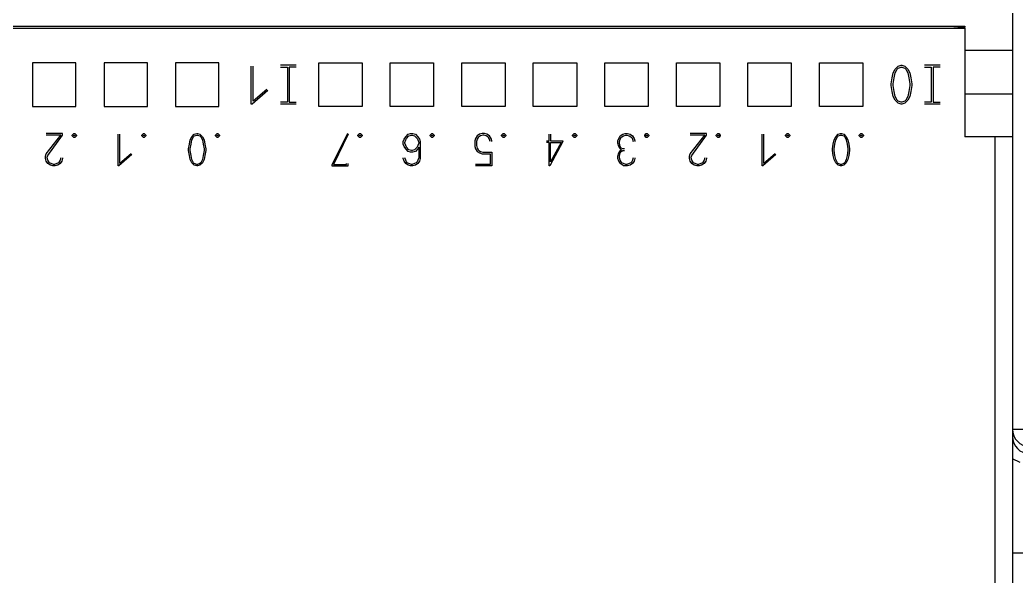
# Model space of a CAD drawing. Header units: inches. Extents: x 9 to 429, y 10 to 307.
# Drawn here: x 191.52 to 229.75, y 158.35 to 179.7 of the extents above; entities that cross this region are included whole.
import ezdxf

# ---------------------------------------------------------------- set-up
doc = ezdxf.new("R2010")
doc.units = ezdxf.units.IN
doc.header["$MEASUREMENT"] = 0
doc.layers.add('0007LEVEL_0', color=7, linetype='Continuous')
doc.layers.add('8_ALL_NOTES_BALLOONS_SYMBOLS_GT', color=7, linetype='Continuous')

msp = doc.modelspace()

# ---------------------------------------------------------------- linework, layer by layer
at = {"color": 7, "linetype": 'Continuous'}
for p, q in [((229.615, 193.605), (229.615, 128.369)), ((100.308, 179.452), (227.784, 179.452)), ((100.308, 179.376), (227.784, 179.376)), ((227.784, 179.452), (227.784, 179.402)), ((227.784, 179.376), (227.784, 175.216)), ((227.784, 178.534), (229.615, 178.534)), ((192.004, 178.045), (192.004, 176.381)), ((193.669, 178.045), (192.004, 178.045)), ((193.669, 176.381), (193.669, 178.045)), ((194.75, 178.045), (194.75, 176.381)), ((196.415, 178.045), (194.75, 178.045)), ((196.415, 176.381), (196.415, 178.045)), ((197.496, 178.045), (197.496, 176.381)), ((199.16, 178.045), (197.496, 178.045)), ((199.16, 176.381), (199.16, 178.045)), ((202.988, 176.381), (202.988, 178.045)), ((202.988, 178.045), (204.652, 178.045)), ((204.652, 178.045), (204.652, 176.381)), ((205.734, 176.381), (205.734, 178.045)), ((205.734, 178.045), (207.398, 178.045)), ((207.398, 178.045), (207.398, 176.381)), ((208.48, 176.381), (208.48, 178.045)), ((208.48, 178.045), (210.144, 178.045)), ((210.144, 178.045), (210.144, 176.381)), ((211.226, 176.381), (211.226, 178.045)), ((211.226, 178.045), (212.89, 178.045)), ((212.89, 178.045), (212.89, 176.381)), ((213.972, 176.381), (213.972, 178.045)), ((213.972, 178.045), (215.636, 178.045)), ((215.636, 178.045), (215.636, 176.381)), ((216.718, 176.381), (216.718, 178.045)), ((216.718, 178.045), (218.382, 178.045)), ((218.382, 178.045), (218.382, 176.381)), ((219.463, 176.381), (219.463, 178.045)), ((219.463, 178.045), (221.128, 178.045)), ((221.128, 178.045), (221.128, 176.381)), ((222.209, 176.381), (222.209, 178.045)), ((222.209, 178.045), (223.874, 178.045)), ((223.874, 178.045), (223.874, 176.381)), ((227.784, 176.857), (229.615, 176.857)), ((192.004, 176.381), (193.669, 176.381)), ((194.75, 176.381), (196.415, 176.381)), ((197.496, 176.381), (199.16, 176.381)), ((204.652, 176.381), (202.988, 176.381)), ((207.398, 176.381), (205.734, 176.381)), ((210.144, 176.381), (208.48, 176.381)), ((212.89, 176.381), (211.226, 176.381)), ((215.636, 176.381), (213.972, 176.381)), ((218.382, 176.381), (216.718, 176.381)), ((221.128, 176.381), (219.463, 176.381)), ((223.874, 176.381), (222.209, 176.381)), ((229.615, 175.216), (227.784, 175.216)), ((229.615, 159.24), (230.239, 159.24))]:
    msp.add_line(p, q, dxfattribs=at)
msp.add_arc((230.281, 163.713), 0.666, 180, 269, dxfattribs=at)
msp.add_spline([(227.378, 179.394), (227.45, 179.4), (227.583, 179.402), (227.784, 179.403)], degree=3, dxfattribs=at)
at = {"layer": '0007LEVEL_0', "color": 7, "linetype": 'Continuous'}
for p, q in [((200.4, 176.464), (200.4, 177.924)), ((200.475, 176.576), (200.475, 177.924)), ((202.123, 177.962), (201.524, 177.962)), ((201.524, 177.887), (201.786, 177.887)), ((201.786, 177.887), (201.786, 176.539)), ((201.861, 177.887), (201.861, 176.539)), ((202.123, 177.887), (201.861, 177.887)), ((225.038, 177.662), (225.113, 177.812)), ((225.113, 177.812), (225.226, 177.924)), ((225.113, 177.662), (225.188, 177.812)), ((225.188, 177.812), (225.226, 177.849)), ((225.226, 177.924), (225.338, 177.962)), ((225.226, 177.849), (225.338, 177.887)), ((225.338, 177.962), (225.375, 177.962)), ((225.338, 177.887), (225.375, 177.887)), ((225.375, 177.962), (225.488, 177.924)), ((225.375, 177.887), (225.488, 177.849)), ((225.488, 177.924), (225.6, 177.812)), ((225.488, 177.849), (225.525, 177.812)), ((225.525, 177.812), (225.6, 177.662)), ((225.6, 177.812), (225.675, 177.662)), ((226.836, 177.962), (226.237, 177.962)), ((226.237, 177.887), (226.499, 177.887)), ((226.499, 177.887), (226.499, 176.539)), ((226.574, 177.887), (226.574, 176.539)), ((226.836, 177.887), (226.574, 177.887)), ((224.964, 177.25), (225.001, 177.475)), ((225.001, 177.475), (225.038, 177.662)), ((225.038, 177.25), (225.076, 177.475)), ((225.076, 177.475), (225.113, 177.662)), ((225.6, 177.662), (225.638, 177.475)), ((225.638, 177.475), (225.675, 177.25)), ((225.675, 177.662), (225.712, 177.475)), ((225.712, 177.475), (225.75, 177.25)), ((200.999, 177.026), (200.475, 176.576)), ((224.964, 177.175), (224.964, 177.25)), ((225.001, 176.951), (224.964, 177.175)), ((225.038, 177.175), (225.038, 177.25)), ((225.076, 176.951), (225.038, 177.175)), ((225.675, 177.175), (225.638, 176.951)), ((225.675, 177.25), (225.675, 177.175)), ((225.75, 177.175), (225.712, 176.951)), ((225.75, 177.25), (225.75, 177.175)), ((201.037, 176.988), (200.438, 176.464)), ((225.038, 176.763), (225.001, 176.951)), ((225.113, 176.614), (225.038, 176.763)), ((225.113, 176.763), (225.076, 176.951)), ((225.188, 176.614), (225.113, 176.763)), ((225.6, 176.763), (225.525, 176.614)), ((225.638, 176.951), (225.6, 176.763)), ((225.675, 176.763), (225.6, 176.614)), ((225.712, 176.951), (225.675, 176.763)), ((200.438, 176.464), (200.4, 176.464)), ((201.786, 176.539), (201.524, 176.539)), ((202.123, 176.464), (201.524, 176.464)), ((201.861, 176.539), (202.123, 176.539)), ((225.226, 176.501), (225.113, 176.614)), ((225.226, 176.576), (225.188, 176.614)), ((225.338, 176.539), (225.226, 176.576)), ((225.338, 176.464), (225.226, 176.501)), ((225.375, 176.539), (225.338, 176.539)), ((225.375, 176.464), (225.338, 176.464)), ((225.488, 176.576), (225.375, 176.539)), ((225.488, 176.501), (225.375, 176.464)), ((225.6, 176.614), (225.488, 176.501)), ((225.525, 176.614), (225.488, 176.576)), ((226.499, 176.539), (226.237, 176.539)), ((226.836, 176.464), (226.237, 176.464)), ((226.574, 176.539), (226.836, 176.539)), ((193.159, 175.341), (192.535, 175.341)), ((192.535, 174.56), (193.097, 175.278)), ((193.097, 175.278), (192.535, 175.278)), ((192.597, 174.498), (193.159, 175.278)), ((193.159, 175.278), (193.159, 175.341)), ((193.533, 175.278), (193.596, 175.341)), ((193.533, 175.247), (193.533, 175.278)), ((193.596, 175.185), (193.533, 175.247)), ((193.596, 175.341), (193.627, 175.341)), ((193.596, 175.247), (193.596, 175.278)), ((193.596, 175.278), (193.627, 175.278)), ((193.627, 175.247), (193.596, 175.247)), ((193.627, 175.185), (193.596, 175.185)), ((193.627, 175.341), (193.689, 175.278)), ((193.627, 175.278), (193.627, 175.247)), ((193.689, 175.247), (193.627, 175.185)), ((193.689, 175.278), (193.689, 175.247)), ((195.291, 174.092), (195.291, 175.309)), ((195.354, 174.186), (195.354, 175.309)), ((196.196, 175.278), (196.259, 175.341)), ((196.196, 175.247), (196.196, 175.278)), ((196.259, 175.185), (196.196, 175.247)), ((196.259, 175.341), (196.29, 175.341)), ((196.259, 175.247), (196.259, 175.278)), ((196.259, 175.278), (196.29, 175.278)), ((196.29, 175.247), (196.259, 175.247)), ((196.29, 175.185), (196.259, 175.185)), ((196.29, 175.341), (196.352, 175.278)), ((196.29, 175.278), (196.29, 175.247)), ((196.352, 175.247), (196.29, 175.185)), ((196.352, 175.278), (196.352, 175.247)), ((198.058, 175.091), (198.12, 175.216)), ((198.12, 175.216), (198.214, 175.309)), ((198.12, 175.091), (198.183, 175.216)), ((198.183, 175.216), (198.214, 175.247)), ((198.214, 175.309), (198.308, 175.341)), ((198.214, 175.247), (198.308, 175.278)), ((198.308, 175.341), (198.339, 175.341)), ((198.308, 175.278), (198.339, 175.278)), ((198.339, 175.341), (198.432, 175.309)), ((198.339, 175.278), (198.432, 175.247)), ((198.432, 175.309), (198.526, 175.216)), ((198.432, 175.247), (198.464, 175.216)), ((198.464, 175.216), (198.526, 175.091)), ((198.526, 175.216), (198.588, 175.091)), ((199.025, 175.278), (199.088, 175.341)), ((199.025, 175.247), (199.025, 175.278)), ((199.088, 175.185), (199.025, 175.247)), ((199.088, 175.341), (199.119, 175.341)), ((199.088, 175.247), (199.088, 175.278)), ((199.088, 175.278), (199.119, 175.278)), ((199.119, 175.247), (199.088, 175.247)), ((199.119, 175.185), (199.088, 175.185)), ((199.119, 175.341), (199.181, 175.278)), ((199.119, 175.278), (199.119, 175.247)), ((199.181, 175.247), (199.119, 175.185)), ((199.181, 175.278), (199.181, 175.247)), ((204.091, 175.341), (203.498, 174.124)), ((204.122, 175.309), (203.56, 174.155)), ((204.496, 175.278), (204.559, 175.341)), ((204.496, 175.247), (204.496, 175.278)), ((204.559, 175.185), (204.496, 175.247)), ((204.559, 175.341), (204.59, 175.341)), ((204.559, 175.247), (204.559, 175.278)), ((204.559, 175.278), (204.59, 175.278)), ((204.59, 175.247), (204.559, 175.247)), ((204.59, 175.185), (204.559, 175.185)), ((204.59, 175.341), (204.652, 175.278)), ((204.59, 175.278), (204.59, 175.247)), ((204.652, 175.247), (204.59, 175.185)), ((204.652, 175.278), (204.652, 175.247)), ((206.233, 175.028), (206.264, 175.122)), ((206.264, 175.122), (206.327, 175.216)), ((206.327, 175.216), (206.42, 175.309)), ((206.327, 175.091), (206.358, 175.153)), ((206.358, 175.153), (206.452, 175.247)), ((206.42, 175.309), (206.514, 175.341)), ((206.452, 175.247), (206.545, 175.278)), ((206.514, 175.341), (206.608, 175.341)), ((206.545, 175.278), (206.576, 175.278)), ((206.576, 175.278), (206.67, 175.247)), ((206.608, 175.341), (206.701, 175.309)), ((206.67, 175.247), (206.764, 175.153)), ((206.701, 175.309), (206.795, 175.216)), ((206.764, 175.153), (206.795, 175.091)), ((206.795, 175.216), (206.857, 175.122)), ((206.857, 175.122), (206.888, 175.028)), ((207.263, 175.278), (207.325, 175.341)), ((207.263, 175.247), (207.263, 175.278)), ((207.325, 175.185), (207.263, 175.247)), ((207.325, 175.341), (207.357, 175.341)), ((207.325, 175.247), (207.325, 175.278)), ((207.325, 175.278), (207.357, 175.278)), ((207.357, 175.247), (207.325, 175.247)), ((207.357, 175.185), (207.325, 175.185)), ((207.357, 175.341), (207.419, 175.278)), ((207.357, 175.278), (207.357, 175.247)), ((207.419, 175.247), (207.357, 175.185)), ((207.419, 175.278), (207.419, 175.247)), ((209.01, 175.153), (208.979, 175.06)), ((209.073, 175.247), (209.01, 175.153)), ((209.073, 175.122), (209.042, 175.028)), ((209.166, 175.309), (209.073, 175.247)), ((209.104, 175.185), (209.073, 175.122)), ((209.135, 175.216), (209.104, 175.185)), ((209.198, 175.247), (209.135, 175.216)), ((209.26, 175.341), (209.166, 175.309)), ((209.291, 175.278), (209.198, 175.247)), ((209.354, 175.341), (209.26, 175.341)), ((209.322, 175.278), (209.291, 175.278)), ((209.416, 175.247), (209.322, 175.278)), ((209.447, 175.309), (209.354, 175.341)), ((209.478, 175.216), (209.416, 175.247)), ((209.541, 175.247), (209.447, 175.309)), ((209.51, 175.185), (209.478, 175.216)), ((209.541, 175.122), (209.51, 175.185)), ((209.603, 175.153), (209.541, 175.247)), ((209.572, 175.028), (209.541, 175.122)), ((209.634, 175.06), (209.603, 175.153)), ((210.009, 175.278), (210.071, 175.341)), ((210.009, 175.247), (210.009, 175.278)), ((210.071, 175.185), (210.009, 175.247)), ((210.071, 175.341), (210.102, 175.341)), ((210.071, 175.247), (210.071, 175.278)), ((210.071, 175.278), (210.102, 175.278)), ((210.102, 175.247), (210.071, 175.247)), ((210.102, 175.185), (210.071, 175.185)), ((210.102, 175.341), (210.165, 175.278)), ((210.102, 175.278), (210.102, 175.247)), ((210.165, 175.247), (210.102, 175.185)), ((210.165, 175.278), (210.165, 175.247)), ((211.829, 175.06), (211.829, 175.309)), ((211.891, 175.309), (211.891, 175.06)), ((212.734, 175.278), (212.796, 175.341)), ((212.734, 175.247), (212.734, 175.278)), ((212.796, 175.185), (212.734, 175.247)), ((212.796, 175.341), (212.828, 175.341)), ((212.796, 175.247), (212.796, 175.278)), ((212.796, 175.278), (212.828, 175.278)), ((212.828, 175.247), (212.796, 175.247)), ((212.828, 175.185), (212.796, 175.185)), ((212.828, 175.341), (212.89, 175.278)), ((212.828, 175.278), (212.828, 175.247)), ((212.89, 175.247), (212.828, 175.185)), ((212.89, 175.278), (212.89, 175.247)), ((214.471, 175.06), (214.502, 175.153)), ((214.502, 175.153), (214.565, 175.247)), ((214.533, 175.028), (214.565, 175.122)), ((214.565, 175.247), (214.658, 175.309)), ((214.565, 175.122), (214.596, 175.185)), ((214.596, 175.185), (214.627, 175.216)), ((214.627, 175.216), (214.689, 175.247)), ((214.658, 175.309), (214.752, 175.341)), ((214.689, 175.247), (214.783, 175.278)), ((214.752, 175.341), (214.845, 175.341)), ((214.783, 175.278), (214.814, 175.278)), ((214.814, 175.278), (214.908, 175.247)), ((214.845, 175.341), (214.939, 175.309)), ((214.908, 175.247), (214.97, 175.216)), ((214.939, 175.309), (215.033, 175.247)), ((214.97, 175.216), (215.001, 175.185)), ((215.001, 175.185), (215.033, 175.122)), ((215.033, 175.247), (215.095, 175.153)), ((215.033, 175.122), (215.064, 175.028)), ((215.095, 175.153), (215.126, 175.06)), ((215.501, 175.278), (215.563, 175.341)), ((215.501, 175.247), (215.501, 175.278)), ((215.563, 175.185), (215.501, 175.247)), ((215.563, 175.341), (215.594, 175.341)), ((215.563, 175.247), (215.563, 175.278)), ((215.563, 175.278), (215.594, 175.278)), ((215.594, 175.247), (215.563, 175.247)), ((215.594, 175.185), (215.563, 175.185)), ((215.594, 175.341), (215.657, 175.278)), ((215.594, 175.278), (215.594, 175.247)), ((215.657, 175.247), (215.594, 175.185)), ((215.657, 175.278), (215.657, 175.247)), ((217.872, 175.341), (217.248, 175.341)), ((217.248, 174.56), (217.81, 175.278)), ((217.81, 175.278), (217.248, 175.278)), ((217.31, 174.498), (217.872, 175.278)), ((217.872, 175.278), (217.872, 175.341)), ((218.247, 175.278), (218.309, 175.341)), ((218.247, 175.247), (218.247, 175.278)), ((218.309, 175.185), (218.247, 175.247)), ((218.309, 175.341), (218.34, 175.341)), ((218.309, 175.247), (218.309, 175.278)), ((218.309, 175.278), (218.34, 175.278)), ((218.34, 175.247), (218.309, 175.247)), ((218.34, 175.185), (218.309, 175.185)), ((218.34, 175.341), (218.403, 175.278)), ((218.34, 175.278), (218.34, 175.247)), ((218.403, 175.247), (218.34, 175.185)), ((218.403, 175.278), (218.403, 175.247)), ((220.004, 174.092), (220.004, 175.309)), ((220.067, 174.186), (220.067, 175.309)), ((220.909, 175.278), (220.972, 175.341)), ((220.909, 175.247), (220.909, 175.278)), ((220.972, 175.185), (220.909, 175.247)), ((220.972, 175.341), (221.003, 175.341)), ((220.972, 175.247), (220.972, 175.278)), ((220.972, 175.278), (221.003, 175.278)), ((221.003, 175.247), (220.972, 175.247)), ((221.003, 175.185), (220.972, 175.185)), ((221.003, 175.341), (221.065, 175.278)), ((221.003, 175.278), (221.003, 175.247)), ((221.065, 175.247), (221.003, 175.185)), ((221.065, 175.278), (221.065, 175.247)), ((222.771, 175.091), (222.833, 175.216)), ((222.833, 175.216), (222.927, 175.309)), ((222.833, 175.091), (222.896, 175.216)), ((222.896, 175.216), (222.927, 175.247)), ((222.927, 175.309), (223.021, 175.341)), ((222.927, 175.247), (223.021, 175.278)), ((223.021, 175.341), (223.052, 175.341)), ((223.021, 175.278), (223.052, 175.278)), ((223.052, 175.341), (223.145, 175.309)), ((223.052, 175.278), (223.145, 175.247)), ((223.145, 175.309), (223.239, 175.216)), ((223.145, 175.247), (223.177, 175.216)), ((223.177, 175.216), (223.239, 175.091)), ((223.239, 175.216), (223.301, 175.091)), ((223.738, 175.278), (223.801, 175.341)), ((223.738, 175.247), (223.738, 175.278)), ((223.801, 175.185), (223.738, 175.247)), ((223.801, 175.341), (223.832, 175.341)), ((223.801, 175.247), (223.801, 175.278)), ((223.801, 175.278), (223.832, 175.278)), ((223.832, 175.247), (223.801, 175.247)), ((223.832, 175.185), (223.801, 175.185)), ((223.832, 175.341), (223.894, 175.278)), ((223.832, 175.278), (223.832, 175.247)), ((223.894, 175.247), (223.832, 175.185)), ((223.894, 175.278), (223.894, 175.247)), ((197.996, 174.748), (198.027, 174.935)), ((197.996, 174.685), (197.996, 174.748)), ((198.027, 174.935), (198.058, 175.091)), ((198.058, 174.748), (198.089, 174.935)), ((198.058, 174.685), (198.058, 174.748)), ((198.089, 174.935), (198.12, 175.091)), ((198.526, 175.091), (198.557, 174.935)), ((198.557, 174.935), (198.588, 174.748)), ((198.588, 175.091), (198.62, 174.935)), ((198.588, 174.748), (198.588, 174.685)), ((198.62, 174.935), (198.651, 174.748)), ((198.651, 174.748), (198.651, 174.685)), ((206.233, 174.935), (206.233, 175.028)), ((206.264, 174.841), (206.233, 174.935)), ((206.327, 174.748), (206.264, 174.841)), ((206.296, 174.997), (206.327, 175.091)), ((206.296, 174.966), (206.296, 174.997)), ((206.327, 174.872), (206.296, 174.966)), ((206.358, 174.81), (206.327, 174.872)), ((206.42, 174.654), (206.327, 174.748)), ((206.452, 174.716), (206.358, 174.81)), ((206.764, 174.81), (206.67, 174.716)), ((206.795, 174.748), (206.701, 174.654)), ((206.795, 174.872), (206.764, 174.81)), ((206.795, 175.091), (206.826, 174.997)), ((206.826, 174.966), (206.795, 174.872)), ((206.826, 174.81), (206.795, 174.748)), ((206.826, 174.997), (206.826, 174.966)), ((206.826, 174.81), (206.826, 174.404)), ((206.888, 175.028), (206.888, 174.373)), ((208.979, 175.06), (208.979, 174.841)), ((208.979, 174.841), (209.01, 174.748)), ((209.01, 174.748), (209.073, 174.654)), ((209.042, 175.028), (209.042, 174.872)), ((209.042, 174.872), (209.073, 174.779)), ((209.073, 174.779), (209.104, 174.716)), ((209.634, 175.028), (209.634, 175.06)), ((211.735, 175.06), (211.829, 175.06)), ((211.829, 174.997), (211.735, 174.997)), ((211.829, 174.092), (211.829, 174.997)), ((212.359, 175.028), (211.86, 174.092)), ((211.891, 175.06), (212.359, 175.06)), ((212.297, 174.997), (211.891, 174.248)), ((211.891, 174.248), (211.891, 174.997)), ((211.891, 174.997), (212.297, 174.997)), ((212.359, 175.06), (212.359, 175.028)), ((214.471, 174.966), (214.471, 175.06)), ((214.502, 174.841), (214.471, 174.966)), ((214.565, 174.748), (214.502, 174.841)), ((214.533, 174.966), (214.533, 175.028)), ((214.565, 174.841), (214.533, 174.966)), ((214.596, 174.779), (214.565, 174.841)), ((214.596, 174.716), (214.565, 174.748)), ((214.658, 174.748), (214.596, 174.779)), ((214.721, 174.748), (214.658, 174.748)), ((215.126, 175.06), (215.126, 175.028)), ((222.709, 174.748), (222.74, 174.935)), ((222.709, 174.685), (222.709, 174.748)), ((222.74, 174.935), (222.771, 175.091)), ((222.771, 174.748), (222.802, 174.935)), ((222.771, 174.685), (222.771, 174.748)), ((222.802, 174.935), (222.833, 175.091)), ((223.239, 175.091), (223.27, 174.935)), ((223.27, 174.935), (223.301, 174.748)), ((223.301, 175.091), (223.333, 174.935)), ((223.301, 174.748), (223.301, 174.685)), ((223.333, 174.935), (223.364, 174.748)), ((223.364, 174.748), (223.364, 174.685)), ((192.504, 174.467), (192.535, 174.56)), ((192.504, 174.373), (192.504, 174.467)), ((192.535, 174.28), (192.504, 174.373)), ((192.566, 174.436), (192.597, 174.498)), ((192.566, 174.404), (192.566, 174.436)), ((192.597, 174.311), (192.566, 174.404)), ((193.097, 174.404), (193.065, 174.311)), ((193.159, 174.373), (193.128, 174.28)), ((193.159, 174.404), (193.159, 174.373)), ((195.822, 174.529), (195.322, 174.092)), ((195.79, 174.56), (195.354, 174.186)), ((198.027, 174.498), (197.996, 174.685)), ((198.058, 174.342), (198.027, 174.498)), ((198.089, 174.498), (198.058, 174.685)), ((198.12, 174.217), (198.058, 174.342)), ((198.12, 174.342), (198.089, 174.498)), ((198.183, 174.217), (198.12, 174.342)), ((198.526, 174.342), (198.464, 174.217)), ((198.557, 174.498), (198.526, 174.342)), ((198.588, 174.342), (198.526, 174.217)), ((198.588, 174.685), (198.557, 174.498)), ((198.62, 174.498), (198.588, 174.342)), ((198.651, 174.685), (198.62, 174.498)), ((206.233, 174.373), (206.233, 174.404)), ((206.264, 174.28), (206.233, 174.373)), ((206.327, 174.311), (206.296, 174.404)), ((206.514, 174.623), (206.42, 174.654)), ((206.545, 174.685), (206.452, 174.716)), ((206.608, 174.623), (206.514, 174.623)), ((206.576, 174.685), (206.545, 174.685)), ((206.67, 174.716), (206.576, 174.685)), ((206.701, 174.654), (206.608, 174.623)), ((206.826, 174.404), (206.795, 174.311)), ((206.888, 174.373), (206.857, 174.28)), ((209.073, 174.654), (209.166, 174.592)), ((209.104, 174.716), (209.135, 174.685)), ((209.135, 174.685), (209.198, 174.654)), ((209.166, 174.592), (209.26, 174.56)), ((209.198, 174.654), (209.291, 174.623)), ((209.26, 174.56), (209.572, 174.56)), ((209.291, 174.623), (209.634, 174.623)), ((209.572, 174.56), (209.572, 174.155)), ((209.634, 174.623), (209.634, 174.092)), ((214.471, 174.467), (214.502, 174.592)), ((214.471, 174.373), (214.471, 174.467)), ((214.502, 174.28), (214.471, 174.373)), ((214.502, 174.592), (214.565, 174.685)), ((214.533, 174.467), (214.565, 174.592)), ((214.533, 174.404), (214.533, 174.467)), ((214.565, 174.311), (214.533, 174.404)), ((214.565, 174.685), (214.596, 174.716)), ((214.565, 174.592), (214.596, 174.654)), ((214.596, 174.716), (214.627, 174.716)), ((214.596, 174.654), (214.658, 174.685)), ((214.658, 174.685), (214.721, 174.685)), ((215.064, 174.404), (215.033, 174.311)), ((215.126, 174.373), (215.095, 174.28)), ((215.126, 174.404), (215.126, 174.373)), ((217.217, 174.467), (217.248, 174.56)), ((217.217, 174.373), (217.217, 174.467)), ((217.248, 174.28), (217.217, 174.373)), ((217.279, 174.436), (217.31, 174.498)), ((217.279, 174.404), (217.279, 174.436)), ((217.31, 174.311), (217.279, 174.404)), ((217.81, 174.404), (217.778, 174.311)), ((217.872, 174.373), (217.841, 174.28)), ((217.872, 174.404), (217.872, 174.373)), ((220.535, 174.529), (220.036, 174.092)), ((220.504, 174.56), (220.067, 174.186)), ((222.74, 174.498), (222.709, 174.685)), ((222.771, 174.342), (222.74, 174.498)), ((222.802, 174.498), (222.771, 174.685)), ((222.833, 174.217), (222.771, 174.342)), ((222.833, 174.342), (222.802, 174.498)), ((222.896, 174.217), (222.833, 174.342)), ((223.239, 174.342), (223.177, 174.217)), ((223.27, 174.498), (223.239, 174.342)), ((223.301, 174.342), (223.239, 174.217)), ((223.301, 174.685), (223.27, 174.498)), ((223.333, 174.498), (223.301, 174.342)), ((223.364, 174.685), (223.333, 174.498)), ((192.597, 174.186), (192.535, 174.28)), ((192.629, 174.248), (192.597, 174.311)), ((192.691, 174.124), (192.597, 174.186)), ((192.66, 174.217), (192.629, 174.248)), ((192.722, 174.186), (192.66, 174.217)), ((192.785, 174.092), (192.691, 174.124)), ((192.816, 174.155), (192.722, 174.186)), ((192.878, 174.092), (192.785, 174.092)), ((192.847, 174.155), (192.816, 174.155)), ((192.941, 174.186), (192.847, 174.155)), ((192.972, 174.124), (192.878, 174.092)), ((193.003, 174.217), (192.941, 174.186)), ((193.065, 174.186), (192.972, 174.124)), ((193.034, 174.248), (193.003, 174.217)), ((193.065, 174.311), (193.034, 174.248)), ((193.128, 174.28), (193.065, 174.186)), ((195.322, 174.092), (195.291, 174.092)), ((198.214, 174.124), (198.12, 174.217)), ((198.214, 174.186), (198.183, 174.217)), ((198.308, 174.155), (198.214, 174.186)), ((198.308, 174.092), (198.214, 174.124)), ((198.339, 174.155), (198.308, 174.155)), ((198.339, 174.092), (198.308, 174.092)), ((198.432, 174.186), (198.339, 174.155)), ((198.432, 174.124), (198.339, 174.092)), ((198.526, 174.217), (198.432, 174.124)), ((198.464, 174.217), (198.432, 174.186)), ((203.498, 174.124), (203.498, 174.092)), ((203.498, 174.092), (204.122, 174.092)), ((203.56, 174.155), (204.059, 174.155)), ((204.059, 174.155), (204.059, 174.186)), ((204.122, 174.092), (204.122, 174.186)), ((206.327, 174.186), (206.264, 174.28)), ((206.358, 174.248), (206.327, 174.311)), ((206.42, 174.124), (206.327, 174.186)), ((206.389, 174.217), (206.358, 174.248)), ((206.452, 174.186), (206.389, 174.217)), ((206.514, 174.092), (206.42, 174.124)), ((206.545, 174.155), (206.452, 174.186)), ((206.608, 174.092), (206.514, 174.092)), ((206.576, 174.155), (206.545, 174.155)), ((206.67, 174.186), (206.576, 174.155)), ((206.701, 174.124), (206.608, 174.092)), ((206.732, 174.217), (206.67, 174.186)), ((206.795, 174.186), (206.701, 174.124)), ((206.764, 174.248), (206.732, 174.217)), ((206.795, 174.311), (206.764, 174.248)), ((206.857, 174.28), (206.795, 174.186)), ((209.572, 174.155), (209.01, 174.155)), ((209.634, 174.092), (209.01, 174.092)), ((211.86, 174.092), (211.829, 174.092)), ((214.565, 174.186), (214.502, 174.28)), ((214.596, 174.248), (214.565, 174.311)), ((214.658, 174.124), (214.565, 174.186)), ((214.627, 174.217), (214.596, 174.248)), ((214.689, 174.186), (214.627, 174.217)), ((214.689, 174.092), (214.658, 174.124)), ((214.783, 174.155), (214.689, 174.186)), ((214.845, 174.092), (214.689, 174.092)), ((214.814, 174.155), (214.783, 174.155)), ((214.908, 174.186), (214.814, 174.155)), ((214.939, 174.124), (214.845, 174.092)), ((214.97, 174.217), (214.908, 174.186)), ((215.033, 174.186), (214.939, 174.124)), ((215.001, 174.248), (214.97, 174.217)), ((215.033, 174.311), (215.001, 174.248)), ((215.095, 174.28), (215.033, 174.186)), ((217.31, 174.186), (217.248, 174.28)), ((217.342, 174.248), (217.31, 174.311)), ((217.404, 174.124), (217.31, 174.186)), ((217.373, 174.217), (217.342, 174.248)), ((217.435, 174.186), (217.373, 174.217)), ((217.498, 174.092), (217.404, 174.124)), ((217.529, 174.155), (217.435, 174.186)), ((217.591, 174.092), (217.498, 174.092)), ((217.56, 174.155), (217.529, 174.155)), ((217.654, 174.186), (217.56, 174.155)), ((217.685, 174.124), (217.591, 174.092)), ((217.716, 174.217), (217.654, 174.186)), ((217.778, 174.186), (217.685, 174.124)), ((217.747, 174.248), (217.716, 174.217)), ((217.778, 174.311), (217.747, 174.248)), ((217.841, 174.28), (217.778, 174.186)), ((220.036, 174.092), (220.004, 174.092)), ((222.927, 174.124), (222.833, 174.217)), ((222.927, 174.186), (222.896, 174.217)), ((223.021, 174.155), (222.927, 174.186)), ((223.021, 174.092), (222.927, 174.124)), ((223.052, 174.155), (223.021, 174.155)), ((223.052, 174.092), (223.021, 174.092)), ((223.145, 174.186), (223.052, 174.155)), ((223.145, 174.124), (223.052, 174.092)), ((223.239, 174.217), (223.145, 174.124)), ((223.177, 174.217), (223.145, 174.186))]:
    msp.add_line(p, q, dxfattribs=at)
at = {"layer": '8_ALL_NOTES_BALLOONS_SYMBOLS_GT', "color": 7, "linetype": 'Continuous'}
for p, q in [((229.615, 193.605), (229.615, 128.369)), ((227.369, 179.396), (227.378, 179.397)), ((227.378, 179.397), (227.45, 179.4)), ((227.45, 179.4), (227.583, 179.402)), ((227.583, 179.402), (227.784, 179.403)), ((227.784, 179.452), (227.784, 179.402)), ((227.784, 179.376), (227.784, 175.216)), ((227.784, 178.534), (229.615, 178.534)), ((227.784, 176.857), (229.615, 176.857)), ((229.615, 175.216), (227.784, 175.216)), ((228.949, 146.758), (228.949, 175.216)), ((229.615, 163.99), (230.263, 163.99)), ((229.907, 162.718), (229.615, 162.847)), ((229.615, 159.24), (229.894, 159.24))]:
    msp.add_line(p, q, dxfattribs=at)
msp.add_arc((230.281, 163.99), 0.666, 180, 268.5, dxfattribs=at)

doc.saveas('drawing.dxf')
